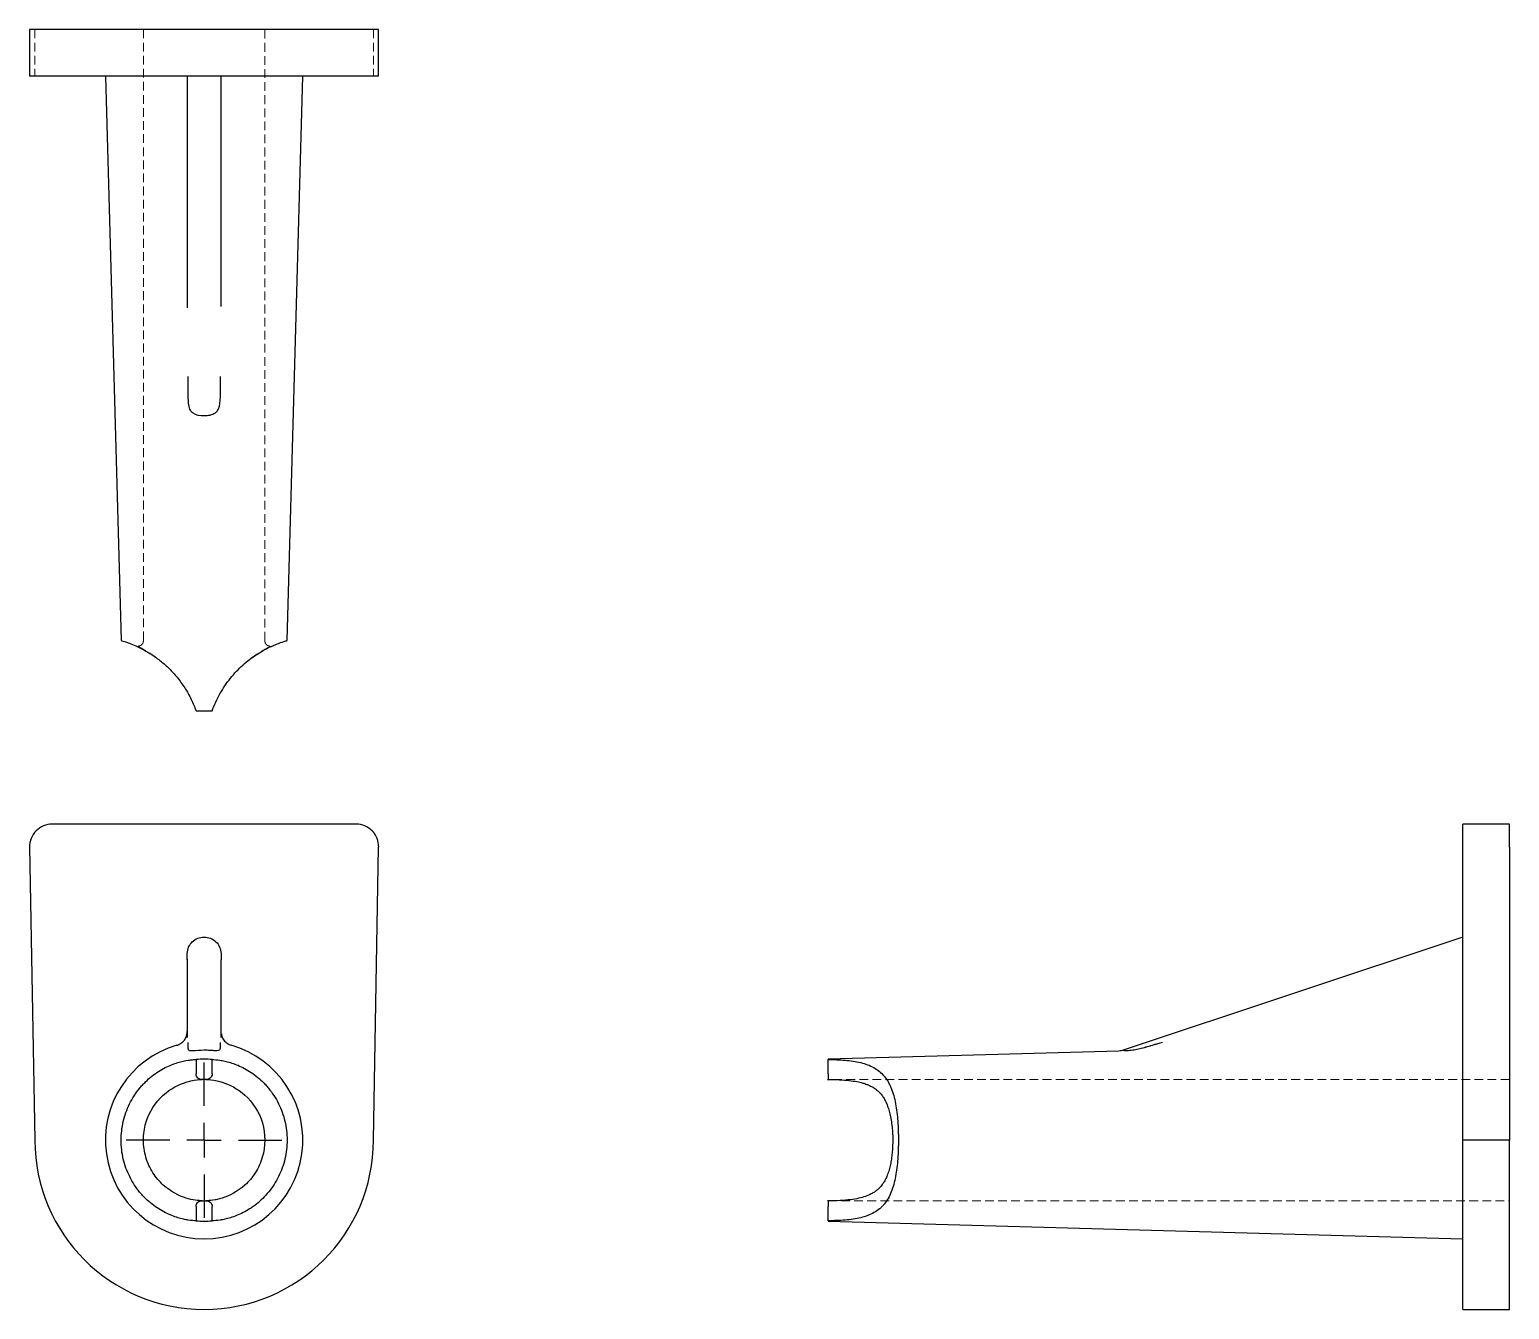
# Model space of a CAD drawing. Header units: millimetres. Extents: x 58 to 273, y 22 to 208.
import ezdxf

# ---------------------------------------------------------------- set-up
doc = ezdxf.new("R2010")
doc.units = ezdxf.units.MM
doc.linetypes.add('HIDDEN', pattern=[1.905, 1.27, -0.635])
doc.layers.add('10', color=7, linetype='Continuous')

# ---------------------------------------------------------------- blocks, each defined once
blk = doc.blocks.new('SW_CENTERMARKSYMBOL_0')
at = {"layer": '10', "color": 0}
for p, q in [((0, 5), (0, 11.33)), ((0, 0), (0, 2.5)), ((-5, 0), (-11.33, 0)), ((0, 0), (-2.5, 0)), ((0, 0), (0, -2.5)), ((0, 0), (2.5, 0)), ((5, 0), (11.33, 0)), ((0, -5), (0, -11.33))]:
    blk.add_line(p, q, dxfattribs=at)

msp = doc.modelspace()

# ---------------------------------------------------------------- linework, layer by layer
at = {"color": 7, "linetype": 'Continuous', "lineweight": 25}
for p, q in [((57.6, 208), (57.6, 201.22)), ((60.88, 208), (57.6, 208)), ((105.12, 208), (60.88, 208)), ((108.4, 208), (105.12, 208)), ((108.4, 201.22), (108.4, 208)), ((60.88, 201.22), (57.6, 201.22)), ((105.12, 201.22), (60.88, 201.22)), ((68.63, 201.22), (70.92, 119.05)), ((80.54, 201.22), (80.54, 167.51)), ((85.46, 167.68), (85.46, 201.22)), ((95.08, 119.06), (97.37, 201.22)), ((108.4, 201.22), (105.12, 201.22)), ((81.83, 108.82), (84.17, 108.82)), ((105.12, 92.32), (60.88, 92.32)), ((266.22, 88.97), (266.22, 92.32)), ((273, 92.32), (266.22, 92.32)), ((273, 88.97), (273, 92.32)), ((57.6, 88.97), (58.36, 46.32)), ((107.64, 46.32), (108.4, 88.97)), ((266.22, 46.32), (266.22, 88.97)), ((273, 88.97), (273, 46.32)), ((266.22, 75.89), (216.76, 59.4)), ((85.46, 61.26), (85.46, 72.56)), ((216.17, 59.3), (173.82, 58.12)), ((81.83, 58.06), (81.83, 55.97)), ((84.17, 55.97), (84.17, 58.06)), ((173.82, 58.12), (173.82, 58.06)), ((173.82, 55.97), (173.82, 58.06)), ((173.82, 55.15), (173.82, 55.15)), ((273, 46.32), (266.22, 46.32)), ((266.22, 21.68), (266.22, 46.32)), ((273, 21.68), (273, 46.32)), ((81.83, 36.68), (81.83, 34.59)), ((84.17, 34.59), (84.17, 36.68)), ((173.82, 34.59), (173.82, 36.68)), ((173.82, 34.59), (173.82, 34.53)), ((173.82, 34.53), (266.22, 31.95)), ((266.22, 21.68), (273, 21.68))]:
    msp.add_line(p, q, dxfattribs=at)
at = {"color": 7, "linetype": 'HIDDEN', "lineweight": 18}
for p, q in [((58.36, 208), (58.36, 201.22)), ((74.17, 208), (74.17, 119.05)), ((91.83, 119.06), (91.83, 208)), ((107.64, 208), (107.64, 201.22)), ((80.54, 201.22), (80.54, 192.58)), ((80.54, 194.16), (80.54, 194.3)), ((85.46, 174.86), (85.46, 167.68)), ((73.23, 118.24), (73.47, 118.21)), ((73.25, 118.19), (73.24, 118.22)), ((73.42, 118.24), (73.42, 118.22)), ((75.46, 116.95), (75.82, 116.71)), ((90.18, 116.71), (90.28, 116.78)), ((92.53, 118.21), (92.77, 118.24)), ((92.58, 118.22), (92.58, 118.24)), ((92.76, 118.22), (92.75, 118.19)), ((81.72, 109.1), (81.83, 108.82)), ((84.17, 108.82), (84.28, 109.09)), ((85.46, 62.12), (85.46, 62.02)), ((85.46, 61.42), (85.46, 61.26)), ((273, 55.15), (173.82, 55.15)), ((173.82, 37.49), (273, 37.49))]:
    msp.add_line(p, q, dxfattribs=at)
at = {"color": 7, "linetype": 'Continuous', "lineweight": 25, "flags": 128}
msp.add_lwpolyline([(84.76, 37.66), (84.7, 37.65), (84.67, 37.65), (84.66, 37.65), (84.66, 37.65), (84.66, 37.65), (84.66, 37.65), (84.66, 37.65)], dxfattribs=at)
at = {"color": 7, "linetype": 'Continuous', "lineweight": 25}
for centre, radius, start, end in [((60.88, 89.03), 3.29, 90, 181.023), ((105.12, 89.03), 3.29, 358.977, 90), ((83, 46.32), 14.37, 105.9628, 74.0372), ((83, 46.32), 11.79, 84.31, 95.69), ((83, 46.32), 8.83, 88.2229, 91.7771), ((83, 46.32), 24.64, 180, 0), ((83, 46.32), 8.83, 268.1832, 271.7771), ((83, 46.32), 11.79, 264.31, 275.69)]:
    msp.add_arc(centre, radius, start, end, dxfattribs=at)
at = {"color": 7, "linetype": 'HIDDEN', "lineweight": 18}
for points, knots in [([(80.54, 194.25), (80.54, 194.29), (80.54, 194.39), (80.54, 194.79), (80.54, 195.37), (80.54, 196.26), (80.54, 197.53), (80.54, 199.24), (80.54, 200.53), (80.54, 201.22)], [0, 0, 0, 0, 0.073155, 0.157708, 0.256249, 0.370423, 0.54872, 0.758255, 1, 1, 1, 1]), ([(85.46, 201.22), (85.46, 200.8), (85.46, 200), (85.46, 199), (85.46, 198.25), (85.46, 197.81), (85.46, 197.59), (85.46, 197.64), (85.46, 197.65)], [0, 0, 0, 0, 0.265741, 0.493783, 0.6864, 0.847373, 0.983152, 1, 1, 1, 1]), ([(85.49, 201.23), (85.49, 195.42), (85.48, 186.63), (85.47, 177.84), (85.47, 174.86)], [0, 0, 0, 0, 0.661063, 1, 1, 1, 1]), ([(80.54, 167.66), (80.54, 169.39), (80.54, 172.33), (80.54, 175.27), (80.54, 176.48)], [0, 0, 0, 0, 0.5883, 1, 1, 1, 1]), ([(74.17, 119.06), (74.16, 118.96), (74.14, 118.75), (73.97, 118.49), (73.72, 118.29), (73.52, 118.26), (73.42, 118.24)], [0, 0, 0, 0, 0.250415, 0.50027, 0.750009, 1, 1, 1, 1]), ([(92.58, 118.24), (92.48, 118.26), (92.28, 118.29), (92.03, 118.49), (91.86, 118.75), (91.84, 118.96), (91.83, 119.06)], [0, 0, 0, 0, 0.249991, 0.49973, 0.749585, 1, 1, 1, 1]), ([(73.42, 118.21), (73.45, 118.18), (73.52, 118.14), (73.75, 118), (74.07, 117.82), (74.5, 117.57), (75.02, 117.26), (75.58, 116.89), (75.99, 116.59), (76.18, 116.45)], [0, 0, 0, 0, 0.1447288, 0.2896435, 0.4346669, 0.5799335, 0.7255743, 0.8713146, 1, 1, 1, 1]), ([(73.44, 118.21), (73.44, 118.2), (73.44, 118.17), (73.67, 118.04), (74.03, 117.83), (74.59, 117.51), (75.12, 117.19), (75.35, 117.03), (75.4, 116.99)], [0, 0, 0, 0, 0.2086673, 0.3588049, 0.509276, 0.8110527, 0.9624021, 1, 1, 1, 1]), ([(89.75, 116.4), (89.96, 116.56), (90.39, 116.88), (90.98, 117.26), (91.5, 117.57), (91.93, 117.82), (92.25, 118), (92.48, 118.14), (92.55, 118.18), (92.58, 118.21)], [0, 0, 0, 0, 0.142884, 0.28625, 0.429517, 0.572416, 0.715077, 0.85763, 1, 1, 1, 1]), ([(80.54, 62.12), (80.54, 64.65), (80.54, 67.81), (80.54, 71.29), (80.54, 72.25), (80.54, 72.57)], [0, 0, 0, 0, 0.725832, 0.907293, 1, 1, 1, 1]), ([(85.46, 72.56), (85.46, 72.24), (85.46, 71.29), (85.46, 67.81), (85.46, 64.65), (85.46, 62.12)], [0, 0, 0, 0, 0.091276, 0.273019, 1, 1, 1, 1]), ([(85.46, 67.36), (85.46, 66.99), (85.46, 66.29), (85.46, 65.23), (85.46, 64.25), (85.46, 63.34), (85.46, 62.59), (85.46, 62.16), (85.46, 62.02)], [0, 0, 0, 0, 0.251338, 0.467618, 0.650863, 0.804402, 0.933879, 1, 1, 1, 1]), ([(85.49, 61.79), (85.48, 61.72), (85.47, 61.59), (85.47, 61.45), (85.47, 61.39)], [0, 0, 0, 0, 0.550968, 1, 1, 1, 1]), ([(219.55, 59.71), (219.65, 59.73), (220.19, 59.86), (221.17, 60.15), (222.05, 60.41), (222.49, 60.54)], [0, 0, 0, 0, 0.0988692, 0.5450781, 1, 1, 1, 1]), ([(84.66, 37.65), (84.66, 37.65), (84.66, 37.65), (84.66, 37.65), (84.66, 37.65), (84.67, 37.65), (84.67, 37.65), (84.69, 37.65), (84.7, 37.65), (84.71, 37.66)], [0, 0, 0, 0, 0.000137, 0.000527, 0.002016, 0.00787, 0.070306, 0.188865, 1, 1, 1, 1])]:
    msp.add_open_spline(points, degree=3, knots=knots, dxfattribs=at)
at = {"color": 7, "linetype": 'Continuous', "lineweight": 25}
for points, knots in [([(85.32, 157.49), (85.32, 157.4), (85.33, 157.07), (85.34, 156.4), (85.33, 155.17), (85.35, 153.53), (84.93, 152.17), (83.85, 151.81), (82.73, 151.71), (81.52, 151.89), (80.88, 152.71), (80.73, 153.58), (80.67, 154.52), (80.66, 155.66), (80.66, 156.58), (80.67, 157.25), (80.68, 157.41), (80.68, 157.49)], [1.0669809, 1.0669809, 1.0669809, 1.0669809, 1.0735992, 1.0936839, 1.1204634, 1.1740225, 1.2275815, 1.2543611, 1.2811406, 1.3346996, 1.3614792, 1.3882587, 1.4150382, 1.4418178, 1.4819871, 1.4886819, 1.4953283, 1.4953283, 1.4953283, 1.4953283]), ([(70.94, 119.05), (70.95, 119.05), (70.98, 119.04), (71.39, 118.92), (72.08, 118.69), (73.04, 118.3), (74.18, 117.75), (75.43, 117), (76.69, 116.09), (77.93, 114.99), (79.11, 113.69), (80.21, 112.19), (81.15, 110.54), (81.61, 109.38), (81.83, 108.82)], [0, 0, 0, 0, 0.072103, 0.158887, 0.248273, 0.333324, 0.421154, 0.501125, 0.583538, 0.661892, 0.742114, 0.829258, 0.918157, 1, 1, 1, 1]), ([(84.17, 108.82), (84.48, 109.69), (84.86, 110.52), (85.53, 111.71), (85.77, 112.09), (86.28, 112.85), (86.55, 113.22), (87.4, 114.27), (88, 114.91), (88.96, 115.77), (89.29, 116.05), (89.94, 116.54), (90.26, 116.77), (90.9, 117.19), (91.21, 117.38), (91.67, 117.64), (91.82, 117.73), (92.11, 117.88), (92.25, 117.95), (92.67, 118.16), (92.93, 118.27), (93.41, 118.48), (93.64, 118.57), (94.24, 118.8), (94.55, 118.9), (94.87, 119), (94.95, 119.02), (95.05, 119.05), (95.08, 119.06), (95.08, 119.06)], [0, 0, 0, 0, 0.125, 0.125, 0.1875, 0.1875, 0.25, 0.25, 0.375, 0.375, 0.4375, 0.4375, 0.5, 0.5, 0.5625, 0.5625, 0.59375, 0.59375, 0.625, 0.625, 0.6875, 0.6875, 0.75, 0.75, 0.875, 0.875, 0.9375, 0.9375, 1, 1, 1, 1]), ([(80.54, 72.57), (80.52, 72.88), (80.5, 73.51), (80.69, 74.45), (81.24, 75.24), (82.05, 75.77), (83, 75.95), (83.95, 75.77), (84.76, 75.24), (85.32, 74.45), (85.5, 73.5), (85.48, 72.87), (85.46, 72.56)], [0, 0, 0, 0, 0.098841, 0.198848, 0.298937, 0.399065, 0.499199, 0.599329, 0.699455, 0.799568, 0.899707, 1, 1, 1, 1]), ([(80.54, 72.68), (80.54, 71.84), (80.54, 70.19), (80.54, 67.78), (80.54, 65.49), (80.54, 63.33), (80.54, 61.93), (80.54, 61.26)], [0, 0, 0, 0, 0.219258, 0.427942, 0.627649, 0.819917, 1, 1, 1, 1]), ([(79.05, 60.14), (79.08, 60.15), (79.15, 60.17), (79.26, 60.21), (79.37, 60.27), (79.5, 60.33), (79.69, 60.45), (79.91, 60.63), (80.13, 60.87), (80.31, 61.16), (80.41, 61.41), (80.48, 61.62), (80.51, 61.79), (80.53, 61.95), (80.53, 62.06), (80.54, 62.12)], [0, 0, 0, 0, 0.041468, 0.083107, 0.12504, 0.1873, 0.249931, 0.37499, 0.499587, 0.624467, 0.749526, 0.812147, 0.87481, 0.937562, 1, 1, 1, 1]), ([(85.32, 60.54), (85.32, 60.53), (85.33, 60.42), (85.34, 60.23), (85.33, 59.88), (85.35, 59.41), (84.93, 59.28), (83.85, 59.39), (82.73, 59.42), (81.52, 59.32), (80.88, 59.31), (80.73, 59.46), (80.67, 59.69), (80.66, 60), (80.66, 60.26), (80.67, 60.46), (80.68, 60.51), (80.68, 60.54)], [1.0669809, 1.0669809, 1.0669809, 1.0669809, 1.0735992, 1.0936839, 1.1204634, 1.1740225, 1.2275815, 1.2543611, 1.2811406, 1.3346996, 1.3614792, 1.3882587, 1.4150382, 1.4418178, 1.4819871, 1.4886819, 1.4953283, 1.4953283, 1.4953283, 1.4953283]), ([(85.52, 61.79), (85.53, 61.68), (85.57, 61.35), (85.86, 60.86), (86.33, 60.39), (86.75, 60.22), (86.95, 60.14)], [0, 0, 0, 0, 0.142657, 0.428105, 0.713867, 1, 1, 1, 1]), ([(222.49, 60.54), (222.37, 60.51), (222.13, 60.45), (221.72, 60.32), (221.09, 60.15), (220.3, 59.91), (219.42, 59.66), (218.58, 59.46), (217.89, 59.36), (217.4, 59.32), (217.12, 59.32), (216.91, 59.35), (216.79, 59.4), (216.77, 59.4), (216.76, 59.4)], [0, 0, 0, 0, 0.0503168, 0.1004214, 0.1788065, 0.3172757, 0.4385482, 0.553555, 0.6719048, 0.7253315, 0.7770719, 0.8312787, 0.9172114, 1, 1, 1, 1]), ([(216.76, 59.4), (216.66, 59.37), (216.47, 59.32), (216.27, 59.31), (216.17, 59.3)], [0, 0, 0, 0, 0.499865, 1, 1, 1, 1]), ([(81.83, 34.59), (81.52, 34.59), (81.14, 34.62), (80.47, 34.72), (80.23, 34.76), (79.73, 34.87), (79.45, 34.94), (78.61, 35.2), (78, 35.43), (77.04, 35.92), (76.71, 36.1), (76.06, 36.51), (75.74, 36.74), (75.11, 37.24), (74.79, 37.51), (74.34, 37.96), (74.19, 38.12), (73.89, 38.44), (73.75, 38.6), (73.33, 39.11), (73.07, 39.46), (72.59, 40.21), (72.37, 40.61), (71.76, 41.83), (71.45, 42.68), (71.13, 44.02), (71.05, 44.48), (70.95, 45.39), (70.92, 45.85), (70.92, 46.76), (70.95, 47.22), (71.05, 48.13), (71.13, 48.59), (71.44, 49.92), (71.74, 50.78), (72.55, 52.42), (73.03, 53.16), (73.72, 54.01), (73.86, 54.18), (74.16, 54.5), (74.31, 54.65), (74.76, 55.1), (75.08, 55.38), (75.71, 55.88), (76.03, 56.11), (76.68, 56.53), (77.01, 56.71), (77.65, 57.04), (77.96, 57.18), (78.57, 57.42), (78.87, 57.52), (79.72, 57.78), (80.24, 57.89), (80.91, 57.99), (81.12, 58.01), (81.5, 58.05), (81.67, 58.05), (81.83, 58.06)], [0, 0, 0, 0, 0.0625, 0.0625, 0.09375, 0.09375, 0.125, 0.125, 0.1875, 0.1875, 0.21875, 0.21875, 0.25, 0.25, 0.28125, 0.28125, 0.296875, 0.296875, 0.3125, 0.3125, 0.34375, 0.34375, 0.375, 0.375, 0.4375, 0.4375, 0.46875, 0.46875, 0.5, 0.5, 0.53125, 0.53125, 0.5625, 0.5625, 0.625, 0.625, 0.6875, 0.6875, 0.703125, 0.703125, 0.71875, 0.71875, 0.75, 0.75, 0.78125, 0.78125, 0.8125, 0.8125, 0.84375, 0.84375, 0.875, 0.875, 0.9375, 0.9375, 0.96875, 0.96875, 1, 1, 1, 1]), ([(84.17, 58.06), (84.48, 58.05), (84.86, 58.02), (85.53, 57.93), (85.76, 57.88), (86.27, 57.77), (86.55, 57.7), (87.39, 57.45), (88, 57.21), (88.96, 56.73), (89.29, 56.54), (89.94, 56.13), (90.26, 55.91), (90.89, 55.41), (91.2, 55.13), (91.66, 54.69), (91.81, 54.53), (92.11, 54.21), (92.25, 54.05), (92.66, 53.54), (92.92, 53.18), (93.41, 52.44), (93.63, 52.04), (94.24, 50.82), (94.55, 49.96), (94.86, 48.63), (94.94, 48.17), (95.05, 47.26), (95.08, 46.8), (95.08, 45.41), (94.97, 44.5), (94.66, 43.17), (94.53, 42.72), (94.23, 41.86), (94.05, 41.45), (93.65, 40.64), (93.43, 40.25), (92.95, 39.5), (92.69, 39.13), (91.85, 38.11), (91.25, 37.52), (90.45, 36.89), (90.28, 36.76), (89.96, 36.53), (89.79, 36.42), (89.31, 36.11), (88.99, 35.93), (88.35, 35.61), (88.03, 35.46), (87.42, 35.22), (87.12, 35.12), (86.56, 34.95), (86.29, 34.88), (85.78, 34.76), (85.54, 34.72), (84.86, 34.62), (84.48, 34.59), (84.17, 34.59)], [0, 0, 0, 0, 0.0625, 0.0625, 0.09375, 0.09375, 0.125, 0.125, 0.1875, 0.1875, 0.21875, 0.21875, 0.25, 0.25, 0.28125, 0.28125, 0.296875, 0.296875, 0.3125, 0.3125, 0.34375, 0.34375, 0.375, 0.375, 0.4375, 0.4375, 0.46875, 0.46875, 0.5, 0.5, 0.5625, 0.5625, 0.59375, 0.59375, 0.625, 0.625, 0.65625, 0.65625, 0.6875, 0.6875, 0.75, 0.75, 0.765625, 0.765625, 0.78125, 0.78125, 0.8125, 0.8125, 0.84375, 0.84375, 0.875, 0.875, 0.90625, 0.90625, 0.9375, 0.9375, 1, 1, 1, 1]), ([(173.82, 58.06), (174.69, 58.05), (175.52, 58.02), (176.71, 57.93), (177.09, 57.88), (177.85, 57.77), (178.22, 57.7), (179.27, 57.45), (179.91, 57.21), (180.77, 56.73), (181.04, 56.54), (181.54, 56.13), (181.77, 55.91), (182.19, 55.41), (182.38, 55.13), (182.64, 54.69), (182.72, 54.53), (182.88, 54.21), (182.95, 54.05), (183.15, 53.54), (183.27, 53.18), (183.48, 52.44), (183.57, 52.04), (183.8, 50.82), (183.9, 49.96), (184, 48.63), (184.02, 48.17), (184.05, 47.26), (184.06, 46.8), (184.06, 45.41), (184.03, 44.5), (183.93, 43.17), (183.89, 42.72), (183.79, 41.86), (183.73, 41.45), (183.58, 40.64), (183.49, 40.25), (183.28, 39.5), (183.16, 39.13), (182.76, 38.11), (182.42, 37.52), (181.89, 36.89), (181.78, 36.76), (181.55, 36.53), (181.43, 36.42), (181.06, 36.11), (180.79, 35.93), (180.22, 35.61), (179.91, 35.46), (179.27, 35.22), (178.93, 35.12), (178.23, 34.95), (177.87, 34.88), (177.11, 34.76), (176.72, 34.72), (175.52, 34.62), (174.69, 34.59), (173.82, 34.59)], [0, 0, 0, 0, 0.0625, 0.0625, 0.09375, 0.09375, 0.125, 0.125, 0.1875, 0.1875, 0.21875, 0.21875, 0.25, 0.25, 0.28125, 0.28125, 0.296875, 0.296875, 0.3125, 0.3125, 0.34375, 0.34375, 0.375, 0.375, 0.4375, 0.4375, 0.46875, 0.46875, 0.5, 0.5, 0.5625, 0.5625, 0.59375, 0.59375, 0.625, 0.625, 0.65625, 0.65625, 0.6875, 0.6875, 0.75, 0.75, 0.765625, 0.765625, 0.78125, 0.78125, 0.8125, 0.8125, 0.84375, 0.84375, 0.875, 0.875, 0.90625, 0.90625, 0.9375, 0.9375, 1, 1, 1, 1]), ([(74.17, 46.32), (74.17, 47.17), (74.52, 49.71), (76.92, 53.28), (79.67, 54.58), (81.57, 55.08), (82.32, 55.14), (82.73, 55.15)], [0.0218807, 0.0218807, 0.0218807, 0.0218807, 0.0894117, 0.2244615, 0.3595112, 0.3932736, 0.4945609, 0.4945609, 0.4945609, 0.4945609]), ([(82.73, 55.15), (82.61, 55.14), (82.5, 55.16), (82.29, 55.24), (82.19, 55.29), (81.94, 55.52), (81.83, 55.74), (81.83, 55.97)], [0, 0, 0, 0, 0.25, 0.25, 0.5, 0.5, 1, 1, 1, 1]), ([(84.17, 55.97), (84.17, 55.85), (84.14, 55.74), (84.05, 55.54), (83.98, 55.44), (83.81, 55.29), (83.71, 55.24), (83.5, 55.16), (83.39, 55.14), (83.27, 55.15)], [0, 0, 0, 0, 0.25, 0.25, 0.5, 0.5, 0.75, 0.75, 1, 1, 1, 1]), ([(83.27, 55.15), (83.68, 55.14), (84.43, 55.08), (86.33, 54.58), (89.08, 53.28), (91.97, 49), (91.93, 44.54), (90.53, 41.5), (88.45, 39.08), (85.43, 37.63), (83.82, 37.51), (83.27, 37.5)], [0.0214627, 0.0214627, 0.0214627, 0.0214627, 0.12275, 0.1565124, 0.2915622, 0.4266119, 0.5616617, 0.6291866, 0.6967114, 0.8317612, 0.9668109, 0.9668109, 0.9668109, 0.9668109]), ([(173.76, 55.16), (174.35, 55.15), (175.44, 55.13), (176.85, 55.03), (177.97, 54.86), (178.81, 54.67), (179.42, 54.47), (179.84, 54.29), (180.18, 54.12), (180.54, 53.91), (180.96, 53.61), (181.37, 53.23), (181.74, 52.78), (182.04, 52.29), (182.31, 51.75), (182.56, 51.11), (182.79, 50.35), (182.98, 49.48), (183.12, 48.51), (183.21, 47.47), (183.25, 46.41), (183.22, 45.39), (183.15, 44.45), (183.05, 43.57), (182.9, 42.75), (182.71, 41.96), (182.46, 41.22), (182.17, 40.56), (181.87, 40.07), (181.62, 39.72), (181.4, 39.47), (181.21, 39.27), (181.02, 39.1), (180.78, 38.91), (180.44, 38.67), (179.93, 38.39), (179.22, 38.09), (178.28, 37.83), (177.06, 37.63), (175.54, 37.51), (174.38, 37.49), (173.76, 37.48)], [0, 0, 0, 0, 0.051257, 0.095091, 0.131611, 0.161096, 0.183719, 0.199567, 0.212204, 0.228371, 0.249264, 0.273505, 0.295092, 0.317403, 0.337405, 0.359955, 0.38504, 0.411636, 0.43952, 0.468716, 0.498367, 0.526346, 0.552467, 0.576681, 0.600554, 0.625339, 0.651014, 0.676107, 0.699182, 0.713414, 0.726147, 0.73726, 0.746774, 0.757007, 0.772952, 0.794882, 0.822951, 0.857309, 0.898098, 0.945612, 1, 1, 1, 1]), ([(173.82, 55.97), (173.82, 55.88), (173.82, 55.7), (173.82, 55.46), (173.82, 55.28), (173.82, 55.18), (173.82, 55.17), (173.82, 55.17)], [0, 0, 0, 0, 0.226923, 0.453637, 0.685779, 0.930146, 1, 1, 1, 1]), ([(82.72, 37.5), (82.18, 37.51), (80.57, 37.64), (77.55, 39.08), (75.47, 41.5), (74.42, 43.78), (74.18, 45.48), (74.17, 46.32)], [0.4945612, 0.4945612, 0.4945612, 0.4945612, 0.62961, 0.7646597, 0.8321846, 0.8997095, 0.9672279, 0.9672279, 0.9672279, 0.9672279]), ([(81.83, 36.68), (81.83, 36.79), (81.86, 36.9), (81.95, 37.11), (82.02, 37.2), (82.19, 37.35), (82.28, 37.41), (82.49, 37.48), (82.61, 37.5), (82.72, 37.5)], [0, 0, 0, 0, 0.25, 0.25, 0.5, 0.5, 0.75, 0.75, 1, 1, 1, 1]), ([(83.27, 37.5), (83.39, 37.5), (83.5, 37.48), (83.71, 37.41), (83.81, 37.35), (84.06, 37.13), (84.17, 36.91), (84.17, 36.68)], [0, 0, 0, 0, 0.25, 0.25, 0.5, 0.5, 1, 1, 1, 1]), ([(173.82, 37.47), (173.82, 37.47), (173.82, 37.45), (173.82, 37.33), (173.82, 37.11), (173.82, 36.88), (173.82, 36.73), (173.82, 36.68)], [0, 0, 0, 0, 0.100714, 0.364332, 0.622278, 0.863976, 1, 1, 1, 1])]:
    msp.add_open_spline(points, degree=3, knots=knots, dxfattribs=at)

# ---------------------------------------------------------------- block references
at = {"layer": '10'}
msp.add_blockref('SW_CENTERMARKSYMBOL_0', (83, 46.32), dxfattribs=at)

doc.saveas('drawing.dxf')
